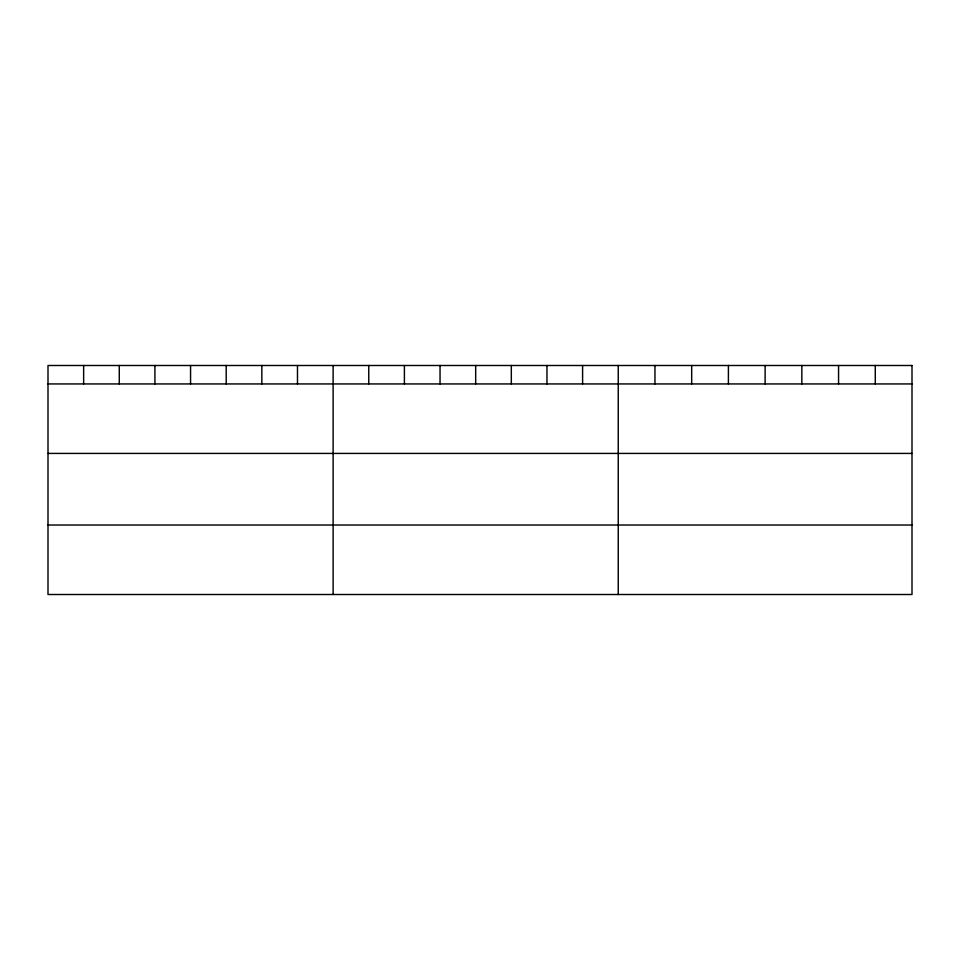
<?xml version="1.0" encoding="UTF-8"?>
<svg xmlns="http://www.w3.org/2000/svg" width="960" height="960" viewBox="0 0 960 960"><rect width="100%" height="100%" fill="white"/><g stroke="black" fill="none" stroke-linecap="round" stroke-linejoin="round"><path stroke-width="1.44" d="M48 383.94L912 383.94M48 453.42L912 453.42M48 525.024L912 525.024M875.28 365.496L875.28 383.94M838.56 365.496L838.56 383.94M801.84 365.496L801.84 383.94M765.12 365.496L765.12 383.94M728.4 365.496L728.4 383.94M691.68 365.496L691.68 383.94M654.96 365.496L654.96 383.94M618.24 365.496L618.24 594.504M582.6 365.496L582.6 383.94M546.96 365.496L546.96 383.94M511.32 365.496L511.32 383.94M475.68 365.496L475.68 383.94M440.04 365.496L440.04 383.94M404.4 365.496L404.4 383.94M368.76 365.496L368.76 383.94M333.12 365.496L333.12 594.504M297.48 365.496L297.48 383.94M261.84 365.496L261.84 383.94M226.2 365.496L226.2 383.94M190.56 365.496L190.56 383.94M154.92 365.496L154.92 383.94M119.28 365.496L119.28 383.94M83.64 365.496L83.64 383.94M912 365.496L48 365.496L48 594.504L912 594.504L912 365.496"/></g></svg>
